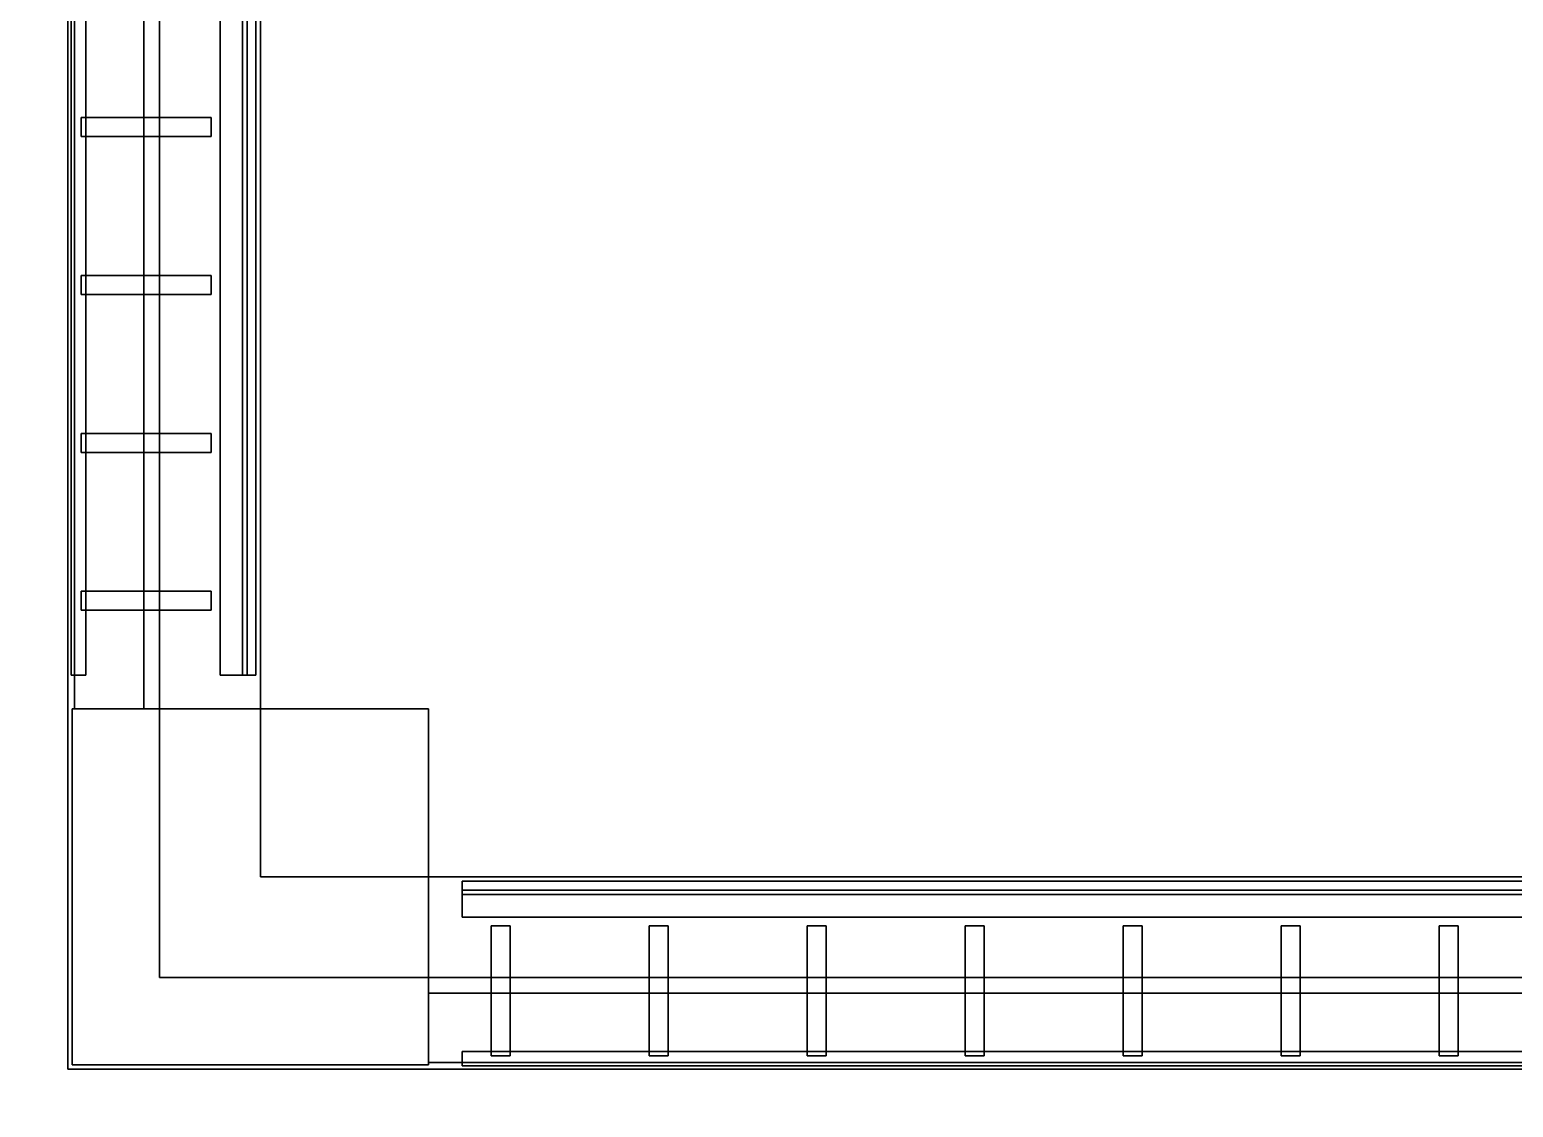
# Model space of a CAD drawing. Header units: metres. Extents: x -0.1 to 82.2, y -4 to 82.7.
# Drawn here: x 17.77 to 24.39, y 25.77 to 30.58 of the extents above; entities that cross this region are included whole.
import ezdxf

# ---------------------------------------------------------------- set-up
doc = ezdxf.new("R2010")
doc.units = ezdxf.units.M
for name, color, linetype in [('A-FLOR', 8, 'Continuous'), ('A-FLOR-TERR', 42, 'Continuous'), ('A-GLAZ-PODM', 4, 'Continuous'), ('A-SITE', 8, 'Continuous'), ('A-WALL-FINS', 8, 'Continuous'), ('A-WALL-PODM', 40, 'Continuous')]:
    doc.layers.add(name, color=color, linetype=linetype)

msp = doc.modelspace()

# ---------------------------------------------------------------- linework, layer by layer
at = {"layer": 'A-FLOR'}
for points in [[(18.8, 26.8, 4.72), (18.8, 70.7, 4.72), (63.2, 70.7, 4.72), (63.2, 26.8, 4.72)], [(18.8, 26.8, 5), (63.2, 26.8, 5), (63.2, 70.7, 5), (18.8, 70.7, 5)], [(18.8, 26.8, 4.72), (18.8, 26.8, 5), (18.8, 70.7, 5), (18.8, 70.7, 4.72)], [(18.8, 26.8, 8.92), (18.8, 70.7, 8.92), (63.2, 70.7, 8.92), (63.2, 26.8, 8.92)], [(18.8, 26.8, 9.2), (63.2, 26.8, 9.2), (63.2, 70.7, 9.2), (18.8, 70.7, 9.2)], [(18.8, 26.8, 8.92), (18.8, 26.8, 9.2), (18.8, 70.7, 9.2), (18.8, 70.7, 8.92)], [(18.8, 26.8, 13.12), (18.8, 70.7, 13.12), (63.2, 70.7, 13.12), (63.2, 26.8, 13.12)], [(18.8, 26.8, 13.4), (63.2, 26.8, 13.4), (63.2, 70.7, 13.4), (18.8, 70.7, 13.4)], [(18.8, 26.8, 13.12), (18.8, 26.8, 13.4), (18.8, 70.7, 13.4), (18.8, 70.7, 13.12)], [(18.8, 26.8, 4.72), (63.2, 26.8, 4.72), (63.2, 26.8, 5), (18.8, 26.8, 5)], [(18.8, 26.8, 8.92), (63.2, 26.8, 8.92), (63.2, 26.8, 9.2), (18.8, 26.8, 9.2)], [(18.8, 26.8, 13.12), (63.2, 26.8, 13.12), (63.2, 26.8, 13.4), (18.8, 26.8, 13.4)]]:
    msp.add_3dface(points, dxfattribs=at)
at = {"layer": 'A-FLOR-TERR'}
for points in [[(18.35, 26.35, 17.601), (18.35, 35.46, 17.601), (63.65, 35.46, 17.601), (63.65, 26.35, 17.601)], [(18.35, 26.35, 17.655), (63.65, 26.35, 17.655), (63.65, 35.46, 17.655), (18.35, 35.46, 17.655)], [(18.35, 26.35, 17.601), (18.35, 26.35, 17.655), (18.35, 35.46, 17.655), (18.35, 35.46, 17.601)], [(18.35, 26.35, 17.601), (63.65, 26.35, 17.601), (63.65, 26.35, 17.655), (18.35, 26.35, 17.655)]]:
    msp.add_3dface(points, dxfattribs=at)
at = {"layer": 'A-GLAZ-PODM'}
for points in [[(18.72, 69.8, 0.22), (18.72, 27.7, 0.22), (18.72, 27.7, 17.2), (18.72, 69.8, 17.2)], [(18.74, 69.8, 0.22), (18.74, 27.7, 0.22), (18.72, 27.7, 0.22), (18.72, 69.8, 0.22)], [(18.74, 69.8, 17.2), (18.72, 69.8, 17.2), (18.72, 27.7, 17.2), (18.74, 27.7, 17.2)], [(18.74, 69.8, 0.22), (18.74, 69.8, 17.2), (18.74, 27.7, 17.2), (18.74, 27.7, 0.22)], [(18.74, 27.7, 0.22), (18.74, 27.7, 17.2), (18.72, 27.7, 17.2), (18.72, 27.7, 0.22)], [(19.7, 26.74, 0.22), (19.7, 26.74, 17.2), (34.6, 26.74, 17.2), (34.6, 26.74, 0.22)], [(19.7, 26.74, 0.22), (19.7, 26.72, 0.22), (19.7, 26.72, 17.2), (19.7, 26.74, 17.2)], [(19.7, 26.74, 0.22), (34.6, 26.74, 0.22), (34.6, 26.72, 0.22), (19.7, 26.72, 0.22)], [(19.7, 26.74, 17.2), (19.7, 26.72, 17.2), (34.6, 26.72, 17.2), (34.6, 26.74, 17.2)], [(19.7, 26.72, 0.22), (34.6, 26.72, 0.22), (34.6, 26.72, 17.2), (19.7, 26.72, 17.2)]]:
    msp.add_3dface(points, dxfattribs=at)
at = {"layer": 'A-SITE'}
for points in [[(-0.15, -0.15, -0.18), (-0.15, 82.65, -0.18), (82.15, 82.65, -0.18), (82.15, -0.15, -0.18)], [(-0.15, -0.15, -0.02), (82.15, -0.15, -0.02), (82.15, 82.65, -0.02), (-0.15, 82.65, -0.02)], [(0, 0, -0.6), (0, 82.5, -0.6), (82, 82.5, -0.6), (82, 0, -0.6)], [(0, 0), (82, 0), (82, 82.5), (0, 82.5)]]:
    msp.add_3dface(points, dxfattribs=at)
at = {"layer": 'A-WALL-FINS'}
for points in [[(17.955, 69.8, 4.965), (17.955, 27.7, 4.965), (17.955, 27.7, 5.035), (17.955, 69.8, 5.035)], [(18.02, 69.8, 4.965), (18.02, 27.7, 4.965), (17.955, 27.7, 4.965), (17.955, 69.8, 4.965)], [(18.02, 69.8, 5.035), (17.955, 69.8, 5.035), (17.955, 27.7, 5.035), (18.02, 27.7, 5.035)], [(17.955, 69.8, 9.165), (17.955, 27.7, 9.165), (17.955, 27.7, 9.235), (17.955, 69.8, 9.235)], [(18.02, 69.8, 9.165), (18.02, 27.7, 9.165), (17.955, 27.7, 9.165), (17.955, 69.8, 9.165)], [(18.02, 69.8, 9.235), (17.955, 69.8, 9.235), (17.955, 27.7, 9.235), (18.02, 27.7, 9.235)], [(17.955, 69.8, 13.365), (17.955, 27.7, 13.365), (17.955, 27.7, 13.435), (17.955, 69.8, 13.435)], [(18.02, 69.8, 13.365), (18.02, 27.7, 13.365), (17.955, 27.7, 13.365), (17.955, 69.8, 13.365)], [(18.02, 69.8, 13.435), (17.955, 69.8, 13.435), (17.955, 27.7, 13.435), (18.02, 27.7, 13.435)], [(18.02, 69.8, 4.965), (18.02, 69.8, 5.035), (18.02, 27.7, 5.035), (18.02, 27.7, 4.965)], [(18.02, 69.8, 9.165), (18.02, 69.8, 9.235), (18.02, 27.7, 9.235), (18.02, 27.7, 9.165)], [(18.02, 69.8, 13.365), (18.02, 69.8, 13.435), (18.02, 27.7, 13.435), (18.02, 27.7, 13.365)], [(18, 30.19, 0.28), (18, 30.105, 0.28), (18, 30.105, 5.18), (18, 30.19, 5.18)], [(18.58, 30.19, 0.28), (18, 30.19, 0.28), (18, 30.19, 5.18), (18.58, 30.19, 5.18)], [(18.58, 30.19, 0.28), (18.58, 30.105, 0.28), (18, 30.105, 0.28), (18, 30.19, 0.28)], [(18.58, 30.19, 5.18), (18, 30.19, 5.18), (18, 30.105, 5.18), (18.58, 30.105, 5.18)], [(18, 30.19, 5.28), (18, 30.105, 5.28), (18, 30.105, 9.38), (18, 30.19, 9.38)], [(18.58, 30.19, 5.28), (18, 30.19, 5.28), (18, 30.19, 9.38), (18.58, 30.19, 9.38)], [(18.58, 30.19, 5.28), (18.58, 30.105, 5.28), (18, 30.105, 5.28), (18, 30.19, 5.28)], [(18.58, 30.19, 9.38), (18, 30.19, 9.38), (18, 30.105, 9.38), (18.58, 30.105, 9.38)], [(18, 30.19, 9.48), (18, 30.105, 9.48), (18, 30.105, 13.58), (18, 30.19, 13.58)], [(18.58, 30.19, 9.48), (18, 30.19, 9.48), (18, 30.19, 13.58), (18.58, 30.19, 13.58)], [(18.58, 30.19, 9.48), (18.58, 30.105, 9.48), (18, 30.105, 9.48), (18, 30.19, 9.48)], [(18.58, 30.19, 13.58), (18, 30.19, 13.58), (18, 30.105, 13.58), (18.58, 30.105, 13.58)], [(18, 30.19, 13.68), (18, 30.105, 13.68), (18, 30.105, 17.43), (18, 30.19, 17.43)], [(18.58, 30.19, 13.68), (18, 30.19, 13.68), (18, 30.19, 17.43), (18.58, 30.19, 17.43)], [(18.58, 30.19, 13.68), (18.58, 30.105, 13.68), (18, 30.105, 13.68), (18, 30.19, 13.68)], [(18.58, 30.19, 17.43), (18, 30.19, 17.43), (18, 30.105, 17.43), (18.58, 30.105, 17.43)], [(18.58, 30.19, 0.28), (18.58, 30.19, 5.18), (18.58, 30.105, 5.18), (18.58, 30.105, 0.28)], [(18.58, 30.19, 5.28), (18.58, 30.19, 9.38), (18.58, 30.105, 9.38), (18.58, 30.105, 5.28)], [(18.58, 30.19, 9.48), (18.58, 30.19, 13.58), (18.58, 30.105, 13.58), (18.58, 30.105, 9.48)], [(18.58, 30.19, 13.68), (18.58, 30.19, 17.43), (18.58, 30.105, 17.43), (18.58, 30.105, 13.68)], [(18.58, 30.105, 0.28), (18.58, 30.105, 5.18), (18, 30.105, 5.18), (18, 30.105, 0.28)], [(18.58, 30.105, 5.28), (18.58, 30.105, 9.38), (18, 30.105, 9.38), (18, 30.105, 5.28)], [(18.58, 30.105, 9.48), (18.58, 30.105, 13.58), (18, 30.105, 13.58), (18, 30.105, 9.48)], [(18.58, 30.105, 13.68), (18.58, 30.105, 17.43), (18, 30.105, 17.43), (18, 30.105, 13.68)], [(18, 29.485, 0.28), (18, 29.4, 0.28), (18, 29.4, 5.18), (18, 29.485, 5.18)], [(18.58, 29.485, 0.28), (18, 29.485, 0.28), (18, 29.485, 5.18), (18.58, 29.485, 5.18)], [(18.58, 29.485, 0.28), (18.58, 29.4, 0.28), (18, 29.4, 0.28), (18, 29.485, 0.28)], [(18.58, 29.485, 5.18), (18, 29.485, 5.18), (18, 29.4, 5.18), (18.58, 29.4, 5.18)], [(18, 29.485, 5.28), (18, 29.4, 5.28), (18, 29.4, 9.38), (18, 29.485, 9.38)], [(18.58, 29.485, 5.28), (18, 29.485, 5.28), (18, 29.485, 9.38), (18.58, 29.485, 9.38)], [(18.58, 29.485, 5.28), (18.58, 29.4, 5.28), (18, 29.4, 5.28), (18, 29.485, 5.28)], [(18.58, 29.485, 9.38), (18, 29.485, 9.38), (18, 29.4, 9.38), (18.58, 29.4, 9.38)], [(18, 29.485, 9.48), (18, 29.4, 9.48), (18, 29.4, 13.58), (18, 29.485, 13.58)], [(18.58, 29.485, 9.48), (18, 29.485, 9.48), (18, 29.485, 13.58), (18.58, 29.485, 13.58)], [(18.58, 29.485, 9.48), (18.58, 29.4, 9.48), (18, 29.4, 9.48), (18, 29.485, 9.48)], [(18.58, 29.485, 13.58), (18, 29.485, 13.58), (18, 29.4, 13.58), (18.58, 29.4, 13.58)], [(18, 29.485, 13.68), (18, 29.4, 13.68), (18, 29.4, 17.43), (18, 29.485, 17.43)], [(18.58, 29.485, 13.68), (18, 29.485, 13.68), (18, 29.485, 17.43), (18.58, 29.485, 17.43)], [(18.58, 29.485, 13.68), (18.58, 29.4, 13.68), (18, 29.4, 13.68), (18, 29.485, 13.68)], [(18.58, 29.485, 17.43), (18, 29.485, 17.43), (18, 29.4, 17.43), (18.58, 29.4, 17.43)], [(18.58, 29.485, 0.28), (18.58, 29.485, 5.18), (18.58, 29.4, 5.18), (18.58, 29.4, 0.28)], [(18.58, 29.485, 5.28), (18.58, 29.485, 9.38), (18.58, 29.4, 9.38), (18.58, 29.4, 5.28)], [(18.58, 29.485, 9.48), (18.58, 29.485, 13.58), (18.58, 29.4, 13.58), (18.58, 29.4, 9.48)], [(18.58, 29.485, 13.68), (18.58, 29.485, 17.43), (18.58, 29.4, 17.43), (18.58, 29.4, 13.68)], [(18.58, 29.4, 0.28), (18.58, 29.4, 5.18), (18, 29.4, 5.18), (18, 29.4, 0.28)], [(18.58, 29.4, 5.28), (18.58, 29.4, 9.38), (18, 29.4, 9.38), (18, 29.4, 5.28)], [(18.58, 29.4, 9.48), (18.58, 29.4, 13.58), (18, 29.4, 13.58), (18, 29.4, 9.48)], [(18.58, 29.4, 13.68), (18.58, 29.4, 17.43), (18, 29.4, 17.43), (18, 29.4, 13.68)], [(18, 28.78, 0.28), (18, 28.695, 0.28), (18, 28.695, 5.18), (18, 28.78, 5.18)], [(18.58, 28.78, 0.28), (18, 28.78, 0.28), (18, 28.78, 5.18), (18.58, 28.78, 5.18)], [(18.58, 28.78, 0.28), (18.58, 28.695, 0.28), (18, 28.695, 0.28), (18, 28.78, 0.28)], [(18.58, 28.78, 5.18), (18, 28.78, 5.18), (18, 28.695, 5.18), (18.58, 28.695, 5.18)], [(18, 28.78, 5.28), (18, 28.695, 5.28), (18, 28.695, 9.38), (18, 28.78, 9.38)], [(18.58, 28.78, 5.28), (18, 28.78, 5.28), (18, 28.78, 9.38), (18.58, 28.78, 9.38)], [(18.58, 28.78, 5.28), (18.58, 28.695, 5.28), (18, 28.695, 5.28), (18, 28.78, 5.28)], [(18.58, 28.78, 9.38), (18, 28.78, 9.38), (18, 28.695, 9.38), (18.58, 28.695, 9.38)], [(18, 28.78, 9.48), (18, 28.695, 9.48), (18, 28.695, 13.58), (18, 28.78, 13.58)], [(18.58, 28.78, 9.48), (18, 28.78, 9.48), (18, 28.78, 13.58), (18.58, 28.78, 13.58)], [(18.58, 28.78, 9.48), (18.58, 28.695, 9.48), (18, 28.695, 9.48), (18, 28.78, 9.48)], [(18.58, 28.78, 13.58), (18, 28.78, 13.58), (18, 28.695, 13.58), (18.58, 28.695, 13.58)], [(18, 28.78, 13.68), (18, 28.695, 13.68), (18, 28.695, 17.43), (18, 28.78, 17.43)], [(18.58, 28.78, 13.68), (18, 28.78, 13.68), (18, 28.78, 17.43), (18.58, 28.78, 17.43)], [(18.58, 28.78, 13.68), (18.58, 28.695, 13.68), (18, 28.695, 13.68), (18, 28.78, 13.68)], [(18.58, 28.78, 17.43), (18, 28.78, 17.43), (18, 28.695, 17.43), (18.58, 28.695, 17.43)], [(18.58, 28.78, 0.28), (18.58, 28.78, 5.18), (18.58, 28.695, 5.18), (18.58, 28.695, 0.28)], [(18.58, 28.78, 5.28), (18.58, 28.78, 9.38), (18.58, 28.695, 9.38), (18.58, 28.695, 5.28)], [(18.58, 28.78, 9.48), (18.58, 28.78, 13.58), (18.58, 28.695, 13.58), (18.58, 28.695, 9.48)], [(18.58, 28.78, 13.68), (18.58, 28.78, 17.43), (18.58, 28.695, 17.43), (18.58, 28.695, 13.68)], [(18.58, 28.695, 0.28), (18.58, 28.695, 5.18), (18, 28.695, 5.18), (18, 28.695, 0.28)], [(18.58, 28.695, 5.28), (18.58, 28.695, 9.38), (18, 28.695, 9.38), (18, 28.695, 5.28)], [(18.58, 28.695, 9.48), (18.58, 28.695, 13.58), (18, 28.695, 13.58), (18, 28.695, 9.48)], [(18.58, 28.695, 13.68), (18.58, 28.695, 17.43), (18, 28.695, 17.43), (18, 28.695, 13.68)], [(18, 28.075, 0.28), (18, 27.99, 0.28), (18, 27.99, 5.18), (18, 28.075, 5.18)], [(18.58, 28.075, 0.28), (18, 28.075, 0.28), (18, 28.075, 5.18), (18.58, 28.075, 5.18)], [(18.58, 28.075, 0.28), (18.58, 27.99, 0.28), (18, 27.99, 0.28), (18, 28.075, 0.28)], [(18.58, 28.075, 5.18), (18, 28.075, 5.18), (18, 27.99, 5.18), (18.58, 27.99, 5.18)], [(18, 28.075, 5.28), (18, 27.99, 5.28), (18, 27.99, 9.38), (18, 28.075, 9.38)], [(18.58, 28.075, 5.28), (18, 28.075, 5.28), (18, 28.075, 9.38), (18.58, 28.075, 9.38)], [(18.58, 28.075, 5.28), (18.58, 27.99, 5.28), (18, 27.99, 5.28), (18, 28.075, 5.28)], [(18.58, 28.075, 9.38), (18, 28.075, 9.38), (18, 27.99, 9.38), (18.58, 27.99, 9.38)], [(18, 28.075, 9.48), (18, 27.99, 9.48), (18, 27.99, 13.58), (18, 28.075, 13.58)], [(18.58, 28.075, 9.48), (18, 28.075, 9.48), (18, 28.075, 13.58), (18.58, 28.075, 13.58)], [(18.58, 28.075, 9.48), (18.58, 27.99, 9.48), (18, 27.99, 9.48), (18, 28.075, 9.48)], [(18.58, 28.075, 13.58), (18, 28.075, 13.58), (18, 27.99, 13.58), (18.58, 27.99, 13.58)], [(18, 28.075, 13.68), (18, 27.99, 13.68), (18, 27.99, 17.43), (18, 28.075, 17.43)], [(18.58, 28.075, 13.68), (18, 28.075, 13.68), (18, 28.075, 17.43), (18.58, 28.075, 17.43)], [(18.58, 28.075, 13.68), (18.58, 27.99, 13.68), (18, 27.99, 13.68), (18, 28.075, 13.68)], [(18.58, 28.075, 17.43), (18, 28.075, 17.43), (18, 27.99, 17.43), (18.58, 27.99, 17.43)], [(18.58, 28.075, 0.28), (18.58, 28.075, 5.18), (18.58, 27.99, 5.18), (18.58, 27.99, 0.28)], [(18.58, 28.075, 5.28), (18.58, 28.075, 9.38), (18.58, 27.99, 9.38), (18.58, 27.99, 5.28)], [(18.58, 28.075, 9.48), (18.58, 28.075, 13.58), (18.58, 27.99, 13.58), (18.58, 27.99, 9.48)], [(18.58, 28.075, 13.68), (18.58, 28.075, 17.43), (18.58, 27.99, 17.43), (18.58, 27.99, 13.68)], [(18.58, 27.99, 0.28), (18.58, 27.99, 5.18), (18, 27.99, 5.18), (18, 27.99, 0.28)], [(18.58, 27.99, 5.28), (18.58, 27.99, 9.38), (18, 27.99, 9.38), (18, 27.99, 5.28)], [(18.58, 27.99, 9.48), (18.58, 27.99, 13.58), (18, 27.99, 13.58), (18, 27.99, 9.48)], [(18.58, 27.99, 13.68), (18.58, 27.99, 17.43), (18, 27.99, 17.43), (18, 27.99, 13.68)], [(18.02, 27.7, 4.965), (18.02, 27.7, 5.035), (17.955, 27.7, 5.035), (17.955, 27.7, 4.965)], [(18.02, 27.7, 9.165), (18.02, 27.7, 9.235), (17.955, 27.7, 9.235), (17.955, 27.7, 9.165)], [(18.02, 27.7, 13.365), (18.02, 27.7, 13.435), (17.955, 27.7, 13.435), (17.955, 27.7, 13.365)], [(19.83, 26.58, 0.28), (19.83, 26.58, 5.18), (19.915, 26.58, 5.18), (19.915, 26.58, 0.28)], [(19.83, 26.58, 0.28), (19.83, 26, 0.28), (19.83, 26, 5.18), (19.83, 26.58, 5.18)], [(19.83, 26.58, 0.28), (19.915, 26.58, 0.28), (19.915, 26, 0.28), (19.83, 26, 0.28)], [(19.83, 26.58, 5.18), (19.83, 26, 5.18), (19.915, 26, 5.18), (19.915, 26.58, 5.18)], [(19.83, 26.58, 5.28), (19.83, 26.58, 9.38), (19.915, 26.58, 9.38), (19.915, 26.58, 5.28)], [(19.83, 26.58, 5.28), (19.83, 26, 5.28), (19.83, 26, 9.38), (19.83, 26.58, 9.38)], [(19.83, 26.58, 5.28), (19.915, 26.58, 5.28), (19.915, 26, 5.28), (19.83, 26, 5.28)], [(19.83, 26.58, 9.38), (19.83, 26, 9.38), (19.915, 26, 9.38), (19.915, 26.58, 9.38)], [(19.83, 26.58, 9.48), (19.83, 26.58, 13.58), (19.915, 26.58, 13.58), (19.915, 26.58, 9.48)], [(19.83, 26.58, 9.48), (19.83, 26, 9.48), (19.83, 26, 13.58), (19.83, 26.58, 13.58)], [(19.83, 26.58, 9.48), (19.915, 26.58, 9.48), (19.915, 26, 9.48), (19.83, 26, 9.48)], [(19.83, 26.58, 13.58), (19.83, 26, 13.58), (19.915, 26, 13.58), (19.915, 26.58, 13.58)], [(19.83, 26.58, 13.68), (19.83, 26.58, 17.43), (19.915, 26.58, 17.43), (19.915, 26.58, 13.68)], [(19.83, 26.58, 13.68), (19.83, 26, 13.68), (19.83, 26, 17.43), (19.83, 26.58, 17.43)], [(19.83, 26.58, 13.68), (19.915, 26.58, 13.68), (19.915, 26, 13.68), (19.83, 26, 13.68)], [(19.83, 26.58, 17.43), (19.83, 26, 17.43), (19.915, 26, 17.43), (19.915, 26.58, 17.43)], [(19.915, 26.58, 0.28), (19.915, 26.58, 5.18), (19.915, 26, 5.18), (19.915, 26, 0.28)], [(19.915, 26.58, 5.28), (19.915, 26.58, 9.38), (19.915, 26, 9.38), (19.915, 26, 5.28)], [(19.915, 26.58, 9.48), (19.915, 26.58, 13.58), (19.915, 26, 13.58), (19.915, 26, 9.48)], [(19.915, 26.58, 13.68), (19.915, 26.58, 17.43), (19.915, 26, 17.43), (19.915, 26, 13.68)], [(20.535, 26.58, 0.28), (20.535, 26.58, 5.18), (20.62, 26.58, 5.18), (20.62, 26.58, 0.28)], [(20.535, 26.58, 0.28), (20.535, 26, 0.28), (20.535, 26, 5.18), (20.535, 26.58, 5.18)], [(20.535, 26.58, 0.28), (20.62, 26.58, 0.28), (20.62, 26, 0.28), (20.535, 26, 0.28)], [(20.535, 26.58, 5.18), (20.535, 26, 5.18), (20.62, 26, 5.18), (20.62, 26.58, 5.18)], [(20.535, 26.58, 5.28), (20.535, 26.58, 9.38), (20.62, 26.58, 9.38), (20.62, 26.58, 5.28)], [(20.535, 26.58, 5.28), (20.535, 26, 5.28), (20.535, 26, 9.38), (20.535, 26.58, 9.38)], [(20.535, 26.58, 5.28), (20.62, 26.58, 5.28), (20.62, 26, 5.28), (20.535, 26, 5.28)], [(20.535, 26.58, 9.38), (20.535, 26, 9.38), (20.62, 26, 9.38), (20.62, 26.58, 9.38)], [(20.535, 26.58, 9.48), (20.535, 26.58, 13.58), (20.62, 26.58, 13.58), (20.62, 26.58, 9.48)], [(20.535, 26.58, 9.48), (20.535, 26, 9.48), (20.535, 26, 13.58), (20.535, 26.58, 13.58)], [(20.535, 26.58, 9.48), (20.62, 26.58, 9.48), (20.62, 26, 9.48), (20.535, 26, 9.48)], [(20.535, 26.58, 13.58), (20.535, 26, 13.58), (20.62, 26, 13.58), (20.62, 26.58, 13.58)], [(20.535, 26.58, 13.68), (20.535, 26.58, 17.43), (20.62, 26.58, 17.43), (20.62, 26.58, 13.68)], [(20.535, 26.58, 13.68), (20.535, 26, 13.68), (20.535, 26, 17.43), (20.535, 26.58, 17.43)], [(20.535, 26.58, 13.68), (20.62, 26.58, 13.68), (20.62, 26, 13.68), (20.535, 26, 13.68)], [(20.535, 26.58, 17.43), (20.535, 26, 17.43), (20.62, 26, 17.43), (20.62, 26.58, 17.43)], [(20.62, 26.58, 0.28), (20.62, 26.58, 5.18), (20.62, 26, 5.18), (20.62, 26, 0.28)], [(20.62, 26.58, 5.28), (20.62, 26.58, 9.38), (20.62, 26, 9.38), (20.62, 26, 5.28)], [(20.62, 26.58, 9.48), (20.62, 26.58, 13.58), (20.62, 26, 13.58), (20.62, 26, 9.48)], [(20.62, 26.58, 13.68), (20.62, 26.58, 17.43), (20.62, 26, 17.43), (20.62, 26, 13.68)], [(21.24, 26.58, 0.28), (21.24, 26.58, 5.18), (21.325, 26.58, 5.18), (21.325, 26.58, 0.28)], [(21.24, 26.58, 0.28), (21.24, 26, 0.28), (21.24, 26, 5.18), (21.24, 26.58, 5.18)], [(21.24, 26.58, 0.28), (21.325, 26.58, 0.28), (21.325, 26, 0.28), (21.24, 26, 0.28)], [(21.24, 26.58, 5.18), (21.24, 26, 5.18), (21.325, 26, 5.18), (21.325, 26.58, 5.18)], [(21.24, 26.58, 5.28), (21.24, 26.58, 9.38), (21.325, 26.58, 9.38), (21.325, 26.58, 5.28)], [(21.24, 26.58, 5.28), (21.24, 26, 5.28), (21.24, 26, 9.38), (21.24, 26.58, 9.38)], [(21.24, 26.58, 5.28), (21.325, 26.58, 5.28), (21.325, 26, 5.28), (21.24, 26, 5.28)], [(21.24, 26.58, 9.38), (21.24, 26, 9.38), (21.325, 26, 9.38), (21.325, 26.58, 9.38)], [(21.24, 26.58, 9.48), (21.24, 26.58, 13.58), (21.325, 26.58, 13.58), (21.325, 26.58, 9.48)], [(21.24, 26.58, 9.48), (21.24, 26, 9.48), (21.24, 26, 13.58), (21.24, 26.58, 13.58)], [(21.24, 26.58, 9.48), (21.325, 26.58, 9.48), (21.325, 26, 9.48), (21.24, 26, 9.48)], [(21.24, 26.58, 13.58), (21.24, 26, 13.58), (21.325, 26, 13.58), (21.325, 26.58, 13.58)], [(21.24, 26.58, 13.68), (21.24, 26.58, 17.43), (21.325, 26.58, 17.43), (21.325, 26.58, 13.68)], [(21.24, 26.58, 13.68), (21.24, 26, 13.68), (21.24, 26, 17.43), (21.24, 26.58, 17.43)], [(21.24, 26.58, 13.68), (21.325, 26.58, 13.68), (21.325, 26, 13.68), (21.24, 26, 13.68)], [(21.24, 26.58, 17.43), (21.24, 26, 17.43), (21.325, 26, 17.43), (21.325, 26.58, 17.43)], [(21.325, 26.58, 0.28), (21.325, 26.58, 5.18), (21.325, 26, 5.18), (21.325, 26, 0.28)], [(21.325, 26.58, 5.28), (21.325, 26.58, 9.38), (21.325, 26, 9.38), (21.325, 26, 5.28)], [(21.325, 26.58, 9.48), (21.325, 26.58, 13.58), (21.325, 26, 13.58), (21.325, 26, 9.48)], [(21.325, 26.58, 13.68), (21.325, 26.58, 17.43), (21.325, 26, 17.43), (21.325, 26, 13.68)], [(21.945, 26.58, 0.28), (21.945, 26.58, 5.18), (22.03, 26.58, 5.18), (22.03, 26.58, 0.28)], [(21.945, 26.58, 0.28), (21.945, 26, 0.28), (21.945, 26, 5.18), (21.945, 26.58, 5.18)], [(21.945, 26.58, 0.28), (22.03, 26.58, 0.28), (22.03, 26, 0.28), (21.945, 26, 0.28)], [(21.945, 26.58, 5.18), (21.945, 26, 5.18), (22.03, 26, 5.18), (22.03, 26.58, 5.18)], [(21.945, 26.58, 5.28), (21.945, 26.58, 9.38), (22.03, 26.58, 9.38), (22.03, 26.58, 5.28)], [(21.945, 26.58, 5.28), (21.945, 26, 5.28), (21.945, 26, 9.38), (21.945, 26.58, 9.38)], [(21.945, 26.58, 5.28), (22.03, 26.58, 5.28), (22.03, 26, 5.28), (21.945, 26, 5.28)], [(21.945, 26.58, 9.38), (21.945, 26, 9.38), (22.03, 26, 9.38), (22.03, 26.58, 9.38)], [(21.945, 26.58, 9.48), (21.945, 26.58, 13.58), (22.03, 26.58, 13.58), (22.03, 26.58, 9.48)], [(21.945, 26.58, 9.48), (21.945, 26, 9.48), (21.945, 26, 13.58), (21.945, 26.58, 13.58)], [(21.945, 26.58, 9.48), (22.03, 26.58, 9.48), (22.03, 26, 9.48), (21.945, 26, 9.48)], [(21.945, 26.58, 13.58), (21.945, 26, 13.58), (22.03, 26, 13.58), (22.03, 26.58, 13.58)], [(21.945, 26.58, 13.68), (21.945, 26.58, 17.43), (22.03, 26.58, 17.43), (22.03, 26.58, 13.68)], [(21.945, 26.58, 13.68), (21.945, 26, 13.68), (21.945, 26, 17.43), (21.945, 26.58, 17.43)], [(21.945, 26.58, 13.68), (22.03, 26.58, 13.68), (22.03, 26, 13.68), (21.945, 26, 13.68)], [(21.945, 26.58, 17.43), (21.945, 26, 17.43), (22.03, 26, 17.43), (22.03, 26.58, 17.43)], [(22.03, 26.58, 0.28), (22.03, 26.58, 5.18), (22.03, 26, 5.18), (22.03, 26, 0.28)], [(22.03, 26.58, 5.28), (22.03, 26.58, 9.38), (22.03, 26, 9.38), (22.03, 26, 5.28)], [(22.03, 26.58, 9.48), (22.03, 26.58, 13.58), (22.03, 26, 13.58), (22.03, 26, 9.48)], [(22.03, 26.58, 13.68), (22.03, 26.58, 17.43), (22.03, 26, 17.43), (22.03, 26, 13.68)], [(22.65, 26.58, 0.28), (22.65, 26.58, 5.18), (22.735, 26.58, 5.18), (22.735, 26.58, 0.28)], [(22.65, 26.58, 0.28), (22.65, 26, 0.28), (22.65, 26, 5.18), (22.65, 26.58, 5.18)], [(22.65, 26.58, 0.28), (22.735, 26.58, 0.28), (22.735, 26, 0.28), (22.65, 26, 0.28)], [(22.65, 26.58, 5.18), (22.65, 26, 5.18), (22.735, 26, 5.18), (22.735, 26.58, 5.18)], [(22.65, 26.58, 5.28), (22.65, 26.58, 9.38), (22.735, 26.58, 9.38), (22.735, 26.58, 5.28)], [(22.65, 26.58, 5.28), (22.65, 26, 5.28), (22.65, 26, 9.38), (22.65, 26.58, 9.38)], [(22.65, 26.58, 5.28), (22.735, 26.58, 5.28), (22.735, 26, 5.28), (22.65, 26, 5.28)], [(22.65, 26.58, 9.38), (22.65, 26, 9.38), (22.735, 26, 9.38), (22.735, 26.58, 9.38)], [(22.65, 26.58, 9.48), (22.65, 26.58, 13.58), (22.735, 26.58, 13.58), (22.735, 26.58, 9.48)], [(22.65, 26.58, 9.48), (22.65, 26, 9.48), (22.65, 26, 13.58), (22.65, 26.58, 13.58)], [(22.65, 26.58, 9.48), (22.735, 26.58, 9.48), (22.735, 26, 9.48), (22.65, 26, 9.48)], [(22.65, 26.58, 13.58), (22.65, 26, 13.58), (22.735, 26, 13.58), (22.735, 26.58, 13.58)], [(22.65, 26.58, 13.68), (22.65, 26.58, 17.43), (22.735, 26.58, 17.43), (22.735, 26.58, 13.68)], [(22.65, 26.58, 13.68), (22.65, 26, 13.68), (22.65, 26, 17.43), (22.65, 26.58, 17.43)], [(22.65, 26.58, 13.68), (22.735, 26.58, 13.68), (22.735, 26, 13.68), (22.65, 26, 13.68)], [(22.65, 26.58, 17.43), (22.65, 26, 17.43), (22.735, 26, 17.43), (22.735, 26.58, 17.43)], [(22.735, 26.58, 0.28), (22.735, 26.58, 5.18), (22.735, 26, 5.18), (22.735, 26, 0.28)], [(22.735, 26.58, 5.28), (22.735, 26.58, 9.38), (22.735, 26, 9.38), (22.735, 26, 5.28)], [(22.735, 26.58, 9.48), (22.735, 26.58, 13.58), (22.735, 26, 13.58), (22.735, 26, 9.48)], [(22.735, 26.58, 13.68), (22.735, 26.58, 17.43), (22.735, 26, 17.43), (22.735, 26, 13.68)], [(23.355, 26.58, 0.28), (23.355, 26.58, 5.18), (23.44, 26.58, 5.18), (23.44, 26.58, 0.28)], [(23.355, 26.58, 0.28), (23.355, 26, 0.28), (23.355, 26, 5.18), (23.355, 26.58, 5.18)], [(23.355, 26.58, 0.28), (23.44, 26.58, 0.28), (23.44, 26, 0.28), (23.355, 26, 0.28)], [(23.355, 26.58, 5.18), (23.355, 26, 5.18), (23.44, 26, 5.18), (23.44, 26.58, 5.18)], [(23.355, 26.58, 5.28), (23.355, 26.58, 9.38), (23.44, 26.58, 9.38), (23.44, 26.58, 5.28)], [(23.355, 26.58, 5.28), (23.355, 26, 5.28), (23.355, 26, 9.38), (23.355, 26.58, 9.38)], [(23.355, 26.58, 5.28), (23.44, 26.58, 5.28), (23.44, 26, 5.28), (23.355, 26, 5.28)], [(23.355, 26.58, 9.38), (23.355, 26, 9.38), (23.44, 26, 9.38), (23.44, 26.58, 9.38)], [(23.355, 26.58, 9.48), (23.355, 26.58, 13.58), (23.44, 26.58, 13.58), (23.44, 26.58, 9.48)], [(23.355, 26.58, 9.48), (23.355, 26, 9.48), (23.355, 26, 13.58), (23.355, 26.58, 13.58)], [(23.355, 26.58, 9.48), (23.44, 26.58, 9.48), (23.44, 26, 9.48), (23.355, 26, 9.48)], [(23.355, 26.58, 13.58), (23.355, 26, 13.58), (23.44, 26, 13.58), (23.44, 26.58, 13.58)], [(23.355, 26.58, 13.68), (23.355, 26.58, 17.43), (23.44, 26.58, 17.43), (23.44, 26.58, 13.68)], [(23.355, 26.58, 13.68), (23.355, 26, 13.68), (23.355, 26, 17.43), (23.355, 26.58, 17.43)], [(23.355, 26.58, 13.68), (23.44, 26.58, 13.68), (23.44, 26, 13.68), (23.355, 26, 13.68)], [(23.355, 26.58, 17.43), (23.355, 26, 17.43), (23.44, 26, 17.43), (23.44, 26.58, 17.43)], [(23.44, 26.58, 0.28), (23.44, 26.58, 5.18), (23.44, 26, 5.18), (23.44, 26, 0.28)], [(23.44, 26.58, 5.28), (23.44, 26.58, 9.38), (23.44, 26, 9.38), (23.44, 26, 5.28)], [(23.44, 26.58, 9.48), (23.44, 26.58, 13.58), (23.44, 26, 13.58), (23.44, 26, 9.48)], [(23.44, 26.58, 13.68), (23.44, 26.58, 17.43), (23.44, 26, 17.43), (23.44, 26, 13.68)], [(24.06, 26.58, 0.28), (24.06, 26.58, 5.18), (24.145, 26.58, 5.18), (24.145, 26.58, 0.28)], [(24.06, 26.58, 0.28), (24.06, 26, 0.28), (24.06, 26, 5.18), (24.06, 26.58, 5.18)], [(24.06, 26.58, 0.28), (24.145, 26.58, 0.28), (24.145, 26, 0.28), (24.06, 26, 0.28)], [(24.06, 26.58, 5.18), (24.06, 26, 5.18), (24.145, 26, 5.18), (24.145, 26.58, 5.18)], [(24.06, 26.58, 5.28), (24.06, 26.58, 9.38), (24.145, 26.58, 9.38), (24.145, 26.58, 5.28)], [(24.06, 26.58, 5.28), (24.06, 26, 5.28), (24.06, 26, 9.38), (24.06, 26.58, 9.38)], [(24.06, 26.58, 5.28), (24.145, 26.58, 5.28), (24.145, 26, 5.28), (24.06, 26, 5.28)], [(24.06, 26.58, 9.38), (24.06, 26, 9.38), (24.145, 26, 9.38), (24.145, 26.58, 9.38)], [(24.06, 26.58, 9.48), (24.06, 26.58, 13.58), (24.145, 26.58, 13.58), (24.145, 26.58, 9.48)], [(24.06, 26.58, 9.48), (24.06, 26, 9.48), (24.06, 26, 13.58), (24.06, 26.58, 13.58)], [(24.06, 26.58, 9.48), (24.145, 26.58, 9.48), (24.145, 26, 9.48), (24.06, 26, 9.48)], [(24.06, 26.58, 13.58), (24.06, 26, 13.58), (24.145, 26, 13.58), (24.145, 26.58, 13.58)], [(24.06, 26.58, 13.68), (24.06, 26.58, 17.43), (24.145, 26.58, 17.43), (24.145, 26.58, 13.68)], [(24.06, 26.58, 13.68), (24.06, 26, 13.68), (24.06, 26, 17.43), (24.06, 26.58, 17.43)], [(24.06, 26.58, 13.68), (24.145, 26.58, 13.68), (24.145, 26, 13.68), (24.06, 26, 13.68)], [(24.06, 26.58, 17.43), (24.06, 26, 17.43), (24.145, 26, 17.43), (24.145, 26.58, 17.43)], [(24.145, 26.58, 0.28), (24.145, 26.58, 5.18), (24.145, 26, 5.18), (24.145, 26, 0.28)], [(24.145, 26.58, 5.28), (24.145, 26.58, 9.38), (24.145, 26, 9.38), (24.145, 26, 5.28)], [(24.145, 26.58, 9.48), (24.145, 26.58, 13.58), (24.145, 26, 13.58), (24.145, 26, 9.48)], [(24.145, 26.58, 13.68), (24.145, 26.58, 17.43), (24.145, 26, 17.43), (24.145, 26, 13.68)], [(19.7, 26.02, 4.965), (19.7, 26.02, 5.035), (34.6, 26.02, 5.035), (34.6, 26.02, 4.965)], [(19.7, 26.02, 4.965), (19.7, 25.955, 4.965), (19.7, 25.955, 5.035), (19.7, 26.02, 5.035)], [(19.7, 26.02, 4.965), (34.6, 26.02, 4.965), (34.6, 25.955, 4.965), (19.7, 25.955, 4.965)], [(19.7, 26.02, 5.035), (19.7, 25.955, 5.035), (34.6, 25.955, 5.035), (34.6, 26.02, 5.035)], [(19.7, 26.02, 9.165), (19.7, 26.02, 9.235), (34.6, 26.02, 9.235), (34.6, 26.02, 9.165)], [(19.7, 26.02, 9.165), (19.7, 25.955, 9.165), (19.7, 25.955, 9.235), (19.7, 26.02, 9.235)], [(19.7, 26.02, 9.165), (34.6, 26.02, 9.165), (34.6, 25.955, 9.165), (19.7, 25.955, 9.165)], [(19.7, 26.02, 9.235), (19.7, 25.955, 9.235), (34.6, 25.955, 9.235), (34.6, 26.02, 9.235)], [(19.7, 26.02, 13.365), (19.7, 26.02, 13.435), (34.6, 26.02, 13.435), (34.6, 26.02, 13.365)], [(19.7, 26.02, 13.365), (19.7, 25.955, 13.365), (19.7, 25.955, 13.435), (19.7, 26.02, 13.435)], [(19.7, 26.02, 13.365), (34.6, 26.02, 13.365), (34.6, 25.955, 13.365), (19.7, 25.955, 13.365)], [(19.7, 26.02, 13.435), (19.7, 25.955, 13.435), (34.6, 25.955, 13.435), (34.6, 26.02, 13.435)], [(19.83, 26, 0.28), (19.915, 26, 0.28), (19.915, 26, 5.18), (19.83, 26, 5.18)], [(19.83, 26, 5.28), (19.915, 26, 5.28), (19.915, 26, 9.38), (19.83, 26, 9.38)], [(19.83, 26, 9.48), (19.915, 26, 9.48), (19.915, 26, 13.58), (19.83, 26, 13.58)], [(19.83, 26, 13.68), (19.915, 26, 13.68), (19.915, 26, 17.43), (19.83, 26, 17.43)], [(20.535, 26, 0.28), (20.62, 26, 0.28), (20.62, 26, 5.18), (20.535, 26, 5.18)], [(20.535, 26, 5.28), (20.62, 26, 5.28), (20.62, 26, 9.38), (20.535, 26, 9.38)], [(20.535, 26, 9.48), (20.62, 26, 9.48), (20.62, 26, 13.58), (20.535, 26, 13.58)], [(20.535, 26, 13.68), (20.62, 26, 13.68), (20.62, 26, 17.43), (20.535, 26, 17.43)], [(21.24, 26, 0.28), (21.325, 26, 0.28), (21.325, 26, 5.18), (21.24, 26, 5.18)], [(21.24, 26, 5.28), (21.325, 26, 5.28), (21.325, 26, 9.38), (21.24, 26, 9.38)], [(21.24, 26, 9.48), (21.325, 26, 9.48), (21.325, 26, 13.58), (21.24, 26, 13.58)], [(21.24, 26, 13.68), (21.325, 26, 13.68), (21.325, 26, 17.43), (21.24, 26, 17.43)], [(21.945, 26, 0.28), (22.03, 26, 0.28), (22.03, 26, 5.18), (21.945, 26, 5.18)], [(21.945, 26, 5.28), (22.03, 26, 5.28), (22.03, 26, 9.38), (21.945, 26, 9.38)], [(21.945, 26, 9.48), (22.03, 26, 9.48), (22.03, 26, 13.58), (21.945, 26, 13.58)], [(21.945, 26, 13.68), (22.03, 26, 13.68), (22.03, 26, 17.43), (21.945, 26, 17.43)], [(22.65, 26, 0.28), (22.735, 26, 0.28), (22.735, 26, 5.18), (22.65, 26, 5.18)], [(22.65, 26, 5.28), (22.735, 26, 5.28), (22.735, 26, 9.38), (22.65, 26, 9.38)], [(22.65, 26, 9.48), (22.735, 26, 9.48), (22.735, 26, 13.58), (22.65, 26, 13.58)], [(22.65, 26, 13.68), (22.735, 26, 13.68), (22.735, 26, 17.43), (22.65, 26, 17.43)], [(23.355, 26, 0.28), (23.44, 26, 0.28), (23.44, 26, 5.18), (23.355, 26, 5.18)], [(23.355, 26, 5.28), (23.44, 26, 5.28), (23.44, 26, 9.38), (23.355, 26, 9.38)], [(23.355, 26, 9.48), (23.44, 26, 9.48), (23.44, 26, 13.58), (23.355, 26, 13.58)], [(23.355, 26, 13.68), (23.44, 26, 13.68), (23.44, 26, 17.43), (23.355, 26, 17.43)], [(24.06, 26, 0.28), (24.145, 26, 0.28), (24.145, 26, 5.18), (24.06, 26, 5.18)], [(24.06, 26, 5.28), (24.145, 26, 5.28), (24.145, 26, 9.38), (24.06, 26, 9.38)], [(24.06, 26, 9.48), (24.145, 26, 9.48), (24.145, 26, 13.58), (24.06, 26, 13.58)], [(24.06, 26, 13.68), (24.145, 26, 13.68), (24.145, 26, 17.43), (24.06, 26, 17.43)], [(19.7, 25.955, 4.965), (34.6, 25.955, 4.965), (34.6, 25.955, 5.035), (19.7, 25.955, 5.035)], [(19.7, 25.955, 9.165), (34.6, 25.955, 9.165), (34.6, 25.955, 9.235), (19.7, 25.955, 9.235)], [(19.7, 25.955, 13.365), (34.6, 25.955, 13.365), (34.6, 25.955, 13.435), (19.7, 25.955, 13.435)]]:
    msp.add_3dface(points, dxfattribs=at)
at = {"layer": 'A-WALL-PODM'}
for points in [[(17.94, 25.94, 17.2), (17.94, 71.56, 17.2), (64.06, 71.56, 17.2), (64.06, 25.94, 17.2)], [(17.94, 25.94, 17.6), (64.06, 25.94, 17.6), (64.06, 71.56, 17.6), (17.94, 71.56, 17.6)], [(17.94, 25.94, 17.2), (17.94, 25.94, 17.6), (17.94, 71.56, 17.6), (17.94, 71.56, 17.2)], [(17.97, 27.55), (17.97, 69.95), (18.28, 69.95), (18.28, 27.55)], [(17.97, 27.55, 0.22), (18.28, 27.55, 0.22), (18.28, 69.95, 0.22), (17.97, 69.95, 0.22)], [(17.97, 27.55), (17.97, 27.55, 0.22), (17.97, 69.95, 0.22), (17.97, 69.95)], [(18.28, 27.55), (18.28, 69.95), (18.28, 69.95, 0.22), (18.28, 27.55, 0.22)], [(18.62, 69.8, 4.91), (18.62, 27.7, 4.91), (18.62, 27.7, 5.09), (18.62, 69.8, 5.09)], [(18.78, 69.8, 4.91), (18.78, 27.7, 4.91), (18.62, 27.7, 4.91), (18.62, 69.8, 4.91)], [(18.78, 69.8, 5.09), (18.62, 69.8, 5.09), (18.62, 27.7, 5.09), (18.78, 27.7, 5.09)], [(18.62, 69.8, 9.11), (18.62, 27.7, 9.11), (18.62, 27.7, 9.29), (18.62, 69.8, 9.29)], [(18.78, 69.8, 9.11), (18.78, 27.7, 9.11), (18.62, 27.7, 9.11), (18.62, 69.8, 9.11)], [(18.78, 69.8, 9.29), (18.62, 69.8, 9.29), (18.62, 27.7, 9.29), (18.78, 27.7, 9.29)], [(18.62, 69.8, 13.31), (18.62, 27.7, 13.31), (18.62, 27.7, 13.49), (18.62, 69.8, 13.49)], [(18.78, 69.8, 13.31), (18.78, 27.7, 13.31), (18.62, 27.7, 13.31), (18.62, 69.8, 13.31)], [(18.78, 69.8, 13.49), (18.62, 69.8, 13.49), (18.62, 27.7, 13.49), (18.78, 27.7, 13.49)], [(18.78, 69.8, 4.91), (18.78, 69.8, 5.09), (18.78, 27.7, 5.09), (18.78, 27.7, 4.91)], [(18.78, 69.8, 9.11), (18.78, 69.8, 9.29), (18.78, 27.7, 9.29), (18.78, 27.7, 9.11)], [(18.78, 69.8, 13.31), (18.78, 69.8, 13.49), (18.78, 27.7, 13.49), (18.78, 27.7, 13.31)], [(18.78, 27.7, 4.91), (18.78, 27.7, 5.09), (18.62, 27.7, 5.09), (18.62, 27.7, 4.91)], [(18.78, 27.7, 9.11), (18.78, 27.7, 9.29), (18.62, 27.7, 9.29), (18.62, 27.7, 9.11)], [(18.78, 27.7, 13.31), (18.78, 27.7, 13.49), (18.62, 27.7, 13.49), (18.62, 27.7, 13.31)], [(17.96, 25.96), (17.96, 27.55), (19.55, 27.55), (19.55, 25.96)], [(17.96, 25.96, 17.6), (19.55, 25.96, 17.6), (19.55, 27.55, 17.6), (17.96, 27.55, 17.6)], [(17.96, 25.96), (17.96, 25.96, 17.6), (17.96, 27.55, 17.6), (17.96, 27.55)], [(17.96, 27.55), (17.96, 27.55, 17.6), (19.55, 27.55, 17.6), (19.55, 27.55)], [(17.97, 27.55), (18.28, 27.55), (18.28, 27.55, 0.22), (17.97, 27.55, 0.22)], [(19.55, 25.96), (19.55, 27.55), (19.55, 27.55, 17.6), (19.55, 25.96, 17.6)], [(19.7, 26.78, 4.91), (19.7, 26.78, 5.09), (34.6, 26.78, 5.09), (34.6, 26.78, 4.91)], [(19.7, 26.78, 4.91), (19.7, 26.62, 4.91), (19.7, 26.62, 5.09), (19.7, 26.78, 5.09)], [(19.7, 26.78, 4.91), (34.6, 26.78, 4.91), (34.6, 26.62, 4.91), (19.7, 26.62, 4.91)], [(19.7, 26.78, 5.09), (19.7, 26.62, 5.09), (34.6, 26.62, 5.09), (34.6, 26.78, 5.09)], [(19.7, 26.78, 9.11), (19.7, 26.78, 9.29), (34.6, 26.78, 9.29), (34.6, 26.78, 9.11)], [(19.7, 26.78, 9.11), (19.7, 26.62, 9.11), (19.7, 26.62, 9.29), (19.7, 26.78, 9.29)], [(19.7, 26.78, 9.11), (34.6, 26.78, 9.11), (34.6, 26.62, 9.11), (19.7, 26.62, 9.11)], [(19.7, 26.78, 9.29), (19.7, 26.62, 9.29), (34.6, 26.62, 9.29), (34.6, 26.78, 9.29)], [(19.7, 26.78, 13.31), (19.7, 26.78, 13.49), (34.6, 26.78, 13.49), (34.6, 26.78, 13.31)], [(19.7, 26.78, 13.31), (19.7, 26.62, 13.31), (19.7, 26.62, 13.49), (19.7, 26.78, 13.49)], [(19.7, 26.78, 13.31), (34.6, 26.78, 13.31), (34.6, 26.62, 13.31), (19.7, 26.62, 13.31)], [(19.7, 26.78, 13.49), (19.7, 26.62, 13.49), (34.6, 26.62, 13.49), (34.6, 26.78, 13.49)], [(19.7, 26.62, 4.91), (34.6, 26.62, 4.91), (34.6, 26.62, 5.09), (19.7, 26.62, 5.09)], [(19.7, 26.62, 9.11), (34.6, 26.62, 9.11), (34.6, 26.62, 9.29), (19.7, 26.62, 9.29)], [(19.7, 26.62, 13.31), (34.6, 26.62, 13.31), (34.6, 26.62, 13.49), (19.7, 26.62, 13.49)], [(19.55, 25.97), (19.55, 26.28), (62.45, 26.28), (62.45, 25.97)], [(19.55, 25.97, 0.22), (62.45, 25.97, 0.22), (62.45, 26.28, 0.22), (19.55, 26.28, 0.22)], [(19.55, 25.97), (19.55, 25.97, 0.22), (19.55, 26.28, 0.22), (19.55, 26.28)], [(19.55, 26.28), (19.55, 26.28, 0.22), (62.45, 26.28, 0.22), (62.45, 26.28)], [(17.96, 25.96), (19.55, 25.96), (19.55, 25.96, 17.6), (17.96, 25.96, 17.6)], [(19.55, 25.97), (62.45, 25.97), (62.45, 25.97, 0.22), (19.55, 25.97, 0.22)], [(17.94, 25.94, 17.2), (64.06, 25.94, 17.2), (64.06, 25.94, 17.6), (17.94, 25.94, 17.6)]]:
    msp.add_3dface(points, dxfattribs=at)

doc.saveas('drawing.dxf')
